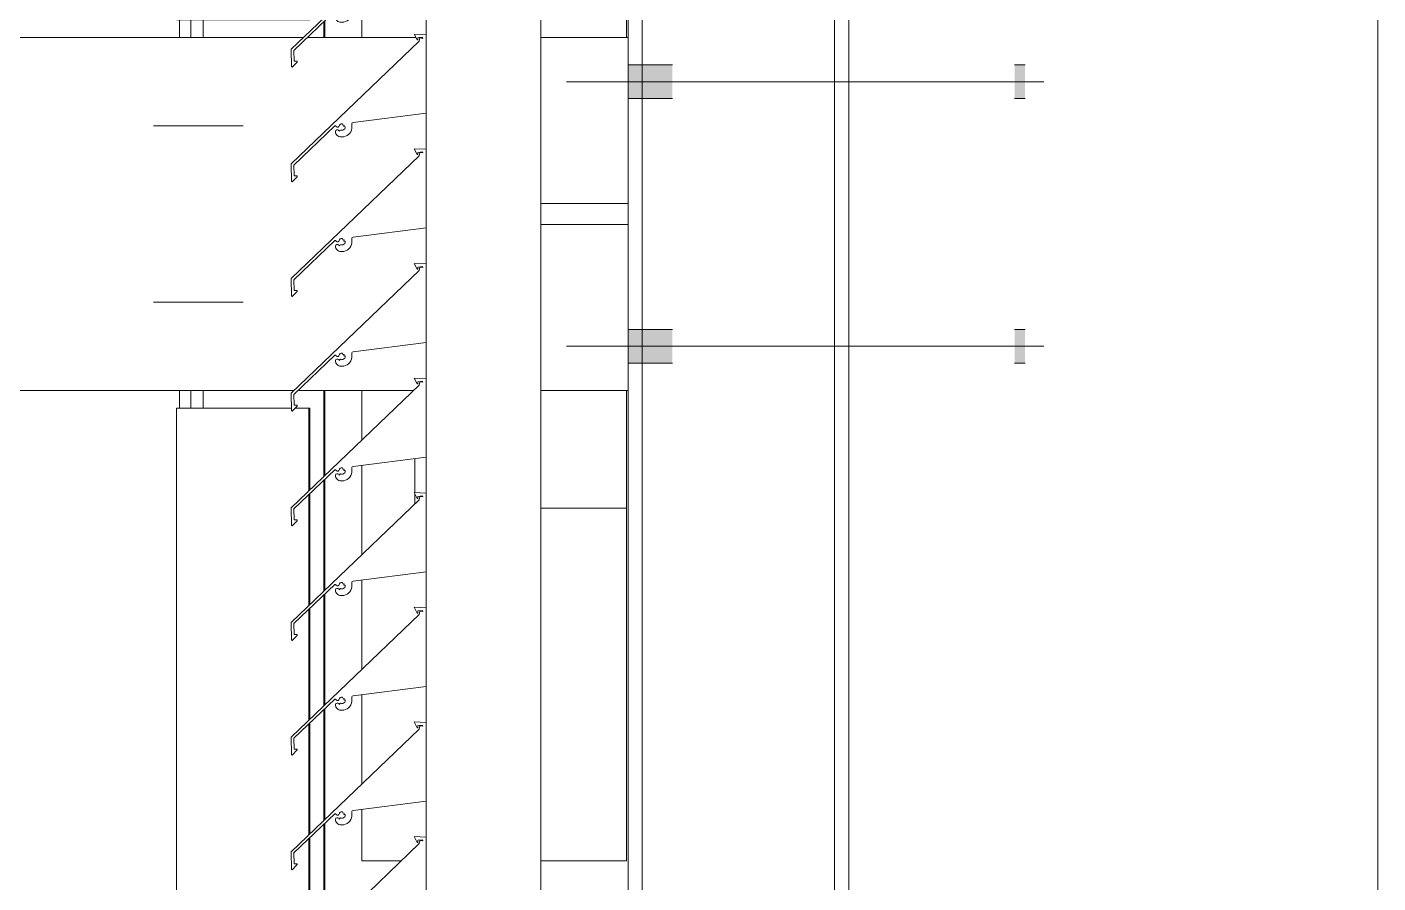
# Model space of a CAD drawing. Header units: millimetres. Extents: x -220592 to 404889, y -217665 to 38245.
# Drawn here: x 7563.08 to 7570.74, y -48097.82 to -48092.97 of the extents above; entities that cross this region are included whole.
import ezdxf

# ---------------------------------------------------------------- set-up
doc = ezdxf.new("R2010")
doc.units = ezdxf.units.MM
doc.linetypes.add('XKITLINE00', pattern=[0])
doc.linetypes.add('XKITLINE02', pattern=[4, 2, -2])
doc.layers.add('000 - 0_HIDE_OBJ_FRAMING_DEF_SUB_1', color=7, linetype='Continuous')
doc.layers.add('Part', color=7, linetype='Continuous', lineweight=0)

# ---------------------------------------------------------------- blocks, each defined once
blk = doc.blocks.new('*A13471')
at = {"layer": '000 - 0_HIDE_OBJ_FRAMING_DEF_SUB_1', "color": 7, "linetype": 'XKITLINE00', "lineweight": 0}
blk.add_line((-166.903352, 103.570892), (-166.903352, 122.690788), dxfattribs=at)
blk = doc.blocks.new('*A13473')
at = {"layer": '000 - 0_HIDE_OBJ_FRAMING_DEF_SUB_1', "color": 7, "linetype": 'XKITLINE00', "lineweight": 0}
blk.add_line((-166.903362, 103.570891), (-166.90336, 122.690788), dxfattribs=at)
blk = doc.blocks.new('*A14056')
at = {"layer": 'Part', "color": 7, "linetype": 'XKITLINE00', "lineweight": 0}
for p, q in [((-171.163349, 124.670788), (-171.648652, 124.670788)), ((-171.163349, 121.920764), (-171.163349, 124.670788)), ((-172.663349, 124.156207), (-172.663349, 124.563714)), ((-172.663349, 123.176207), (-172.663349, 124.135881)), ((-172.663349, 122.706641), (-172.663349, 123.156207)), ((-172.663349, 122.056641), (-172.663349, 122.563714)), ((-172.663349, 121.406641), (-172.663349, 121.913714)), ((-171.163349, 117.188511), (-171.163349, 121.420764)), ((-172.663349, 120.756641), (-172.663349, 121.263714)), ((-172.663349, 120.106641), (-172.663349, 120.613714)), ((-172.663349, 119.456641), (-172.663349, 119.963714)), ((-172.663349, 118.806641), (-172.663349, 119.313714)), ((-172.663349, 118.156641), (-172.663349, 118.663714)), ((-172.663349, 117.506641), (-172.663349, 118.013714)), ((-172.663349, 117.188511), (-172.663349, 117.363714)), ((-172.663349, 114.906641), (-172.663349, 115.188511)), ((-171.163349, 112.520764), (-171.163349, 115.188511)), ((-172.663349, 114.256641), (-172.663349, 114.763714)), ((-172.663349, 113.606641), (-172.663349, 114.113714)), ((-172.663349, 112.956641), (-172.663349, 113.463714)), ((-172.663349, 112.520764), (-172.663349, 112.813714)), ((-172.663349, 112.520764), (-172.440345, 112.520764)), ((-171.648652, 112.520764), (-171.163349, 112.520764))]:
    blk.add_line(p, q, dxfattribs=at)
blk = doc.blocks.new('*A14080')
at = {"layer": '000 - 0_HIDE_OBJ_FRAMING_DEF_SUB_1', "color": 7, "linetype": 'XKITLINE00', "lineweight": 0}
for p, q in [((-173.697937, 130.088511), (-173.697937, 130.188511)), ((-173.633058, 130.088511), (-173.633058, 130.188511)), ((-173.562852, 130.088511), (-173.562852, 130.188511)), ((-172.87913, 129.699453), (-172.87913, 130.188511)), ((-172.873025, 129.705315), (-172.873025, 130.188511)), ((-173.713199, 117.288511), (-173.713199, 130.088511)), ((-173.713199, 130.088511), (-173.062908, 130.088511)), ((-172.958493, 130.088511), (-173.040701, 130.088511)), ((-172.964598, 129.617389), (-172.964598, 130.088511)), ((-172.958493, 129.62325), (-172.958493, 130.088511)), ((-172.87913, 129.049453), (-172.87913, 129.678347)), ((-172.873025, 129.055315), (-172.873025, 129.684198)), ((-172.964598, 128.967389), (-172.964598, 129.596435)), ((-172.958493, 128.97325), (-172.958493, 129.602286)), ((-172.87913, 128.399453), (-172.87913, 129.028347)), ((-172.873025, 128.405315), (-172.873025, 129.034198)), ((-172.964598, 128.317389), (-172.964598, 128.946435)), ((-172.958493, 128.32325), (-172.958493, 128.952286)), ((-172.87913, 127.749453), (-172.87913, 128.378347)), ((-172.873025, 127.755315), (-172.873025, 128.384198)), ((-172.964598, 127.667389), (-172.964598, 128.296435)), ((-172.958493, 127.67325), (-172.958493, 128.302286)), ((-172.87913, 127.099453), (-172.87913, 127.728347)), ((-172.873025, 127.105315), (-172.873025, 127.734198)), ((-172.964598, 127.017389), (-172.964598, 127.646435)), ((-172.958493, 127.02325), (-172.958493, 127.652286)), ((-172.87913, 126.449453), (-172.87913, 127.078347)), ((-172.873025, 126.455315), (-172.873025, 127.084198)), ((-172.964598, 126.367389), (-172.964598, 126.996435)), ((-172.958493, 126.37325), (-172.958493, 127.002286)), ((-172.87913, 125.799453), (-172.87913, 126.428347)), ((-172.873025, 125.805315), (-172.873025, 126.434198)), ((-172.964598, 125.717389), (-172.964598, 126.346435)), ((-172.958493, 125.72325), (-172.958493, 126.352286)), ((-172.87913, 125.149453), (-172.87913, 125.778347)), ((-172.873025, 125.155315), (-172.873025, 125.784198)), ((-172.964598, 125.067389), (-172.964598, 125.696435)), ((-172.958493, 125.07325), (-172.958493, 125.702286)), ((-172.873025, 124.505315), (-172.873025, 125.134198)), ((-172.87913, 124.499453), (-172.87913, 125.128347)), ((-172.964598, 124.417389), (-172.964598, 125.046435)), ((-172.958493, 124.42325), (-172.958493, 125.052286)), ((-172.87913, 124.156245), (-172.87913, 124.478347)), ((-172.873025, 124.156244), (-172.873025, 124.484198)), ((-172.964598, 124.15626), (-172.964598, 124.396435)), ((-172.958493, 124.156259), (-172.958493, 124.402286)), ((-172.87913, 123.176245), (-172.87913, 124.136174)), ((-172.873025, 123.176244), (-172.873025, 124.136166)), ((-172.964598, 123.256119), (-172.964598, 124.056845)), ((-172.958493, 123.256174), (-172.958493, 124.056899)), ((-172.964598, 122.417389), (-172.964598, 123.15626)), ((-172.958493, 122.42325), (-172.958493, 123.156259)), ((-172.87913, 122.499453), (-172.87913, 123.156245)), ((-172.873025, 122.505315), (-172.873025, 123.156244)), ((-172.87913, 121.849453), (-172.87913, 122.478347)), ((-172.873025, 121.855315), (-172.873025, 122.484198)), ((-172.964598, 121.767389), (-172.964598, 122.396435)), ((-172.958493, 121.77325), (-172.958493, 122.402286)), ((-172.87913, 121.199453), (-172.87913, 121.828347)), ((-172.873025, 121.205315), (-172.873025, 121.834198)), ((-172.964598, 121.117389), (-172.964598, 121.746435)), ((-172.958493, 121.12325), (-172.958493, 121.752286)), ((-172.87913, 120.549453), (-172.87913, 121.178347)), ((-172.873025, 120.555315), (-172.873025, 121.184198)), ((-172.964598, 120.467389), (-172.964598, 121.096435)), ((-172.958493, 120.47325), (-172.958493, 121.102286)), ((-172.87913, 119.899453), (-172.87913, 120.528347)), ((-172.873025, 119.905315), (-172.873025, 120.534198)), ((-172.964598, 119.817389), (-172.964598, 120.446435)), ((-172.958493, 119.82325), (-172.958493, 120.452286)), ((-172.87913, 119.249453), (-172.87913, 119.878347)), ((-172.873025, 119.255315), (-172.873025, 119.884198)), ((-172.964598, 119.167389), (-172.964598, 119.796435)), ((-172.958493, 119.17325), (-172.958493, 119.802286)), ((-172.87913, 118.599453), (-172.87913, 119.228347)), ((-172.873025, 118.605315), (-172.873025, 119.234198)), ((-172.964598, 118.517389), (-172.964598, 119.146435)), ((-172.958493, 118.52325), (-172.958493, 119.152286)), ((-172.87913, 117.949453), (-172.87913, 118.578347)), ((-172.873025, 117.955315), (-172.873025, 118.584198)), ((-172.964598, 117.867389), (-172.964598, 118.496435)), ((-172.958493, 117.87325), (-172.958493, 118.502286)), ((-172.87913, 117.299453), (-172.87913, 117.928347)), ((-172.873025, 117.305315), (-172.873025, 117.934198)), ((-172.964598, 117.288511), (-172.964598, 117.846435)), ((-172.958493, 117.288511), (-172.958493, 117.852286)), ((-172.958493, 117.288511), (-173.713199, 117.288511)), ((-173.697937, 117.188511), (-173.697937, 117.288511)), ((-173.633058, 117.188511), (-173.633058, 117.288511)), ((-173.562852, 117.188511), (-173.562852, 117.288511)), ((-172.87913, 117.188511), (-172.87913, 117.278347)), ((-172.873025, 117.188511), (-172.873025, 117.284198))]:
    blk.add_line(p, q, dxfattribs=at)
blk = doc.blocks.new('*A14108')
at = {"layer": '000 - 0_HIDE_OBJ_FRAMING_DEF_SUB_1', "color": 7, "linetype": 'XKITLINE00', "lineweight": 0}
for p, q in [((-184.211249, 117.188511), (-172.994673, 117.188511)), ((-172.972866, 117.188511), (-172.356761, 117.188511)), ((-172.340186, 117.188511), (-172.319607, 117.188511)), ((-171.648652, 117.188511), (-171.153485, 117.188511)), ((-184.211249, 115.188511), (-173.046746, 115.188511)), ((-173.025037, 115.188511), (-172.369788, 115.188511)), ((-171.648652, 115.188511), (-171.153485, 115.188511))]:
    blk.add_line(p, q, dxfattribs=at)
blk = doc.blocks.new('*A14112')
at = {"layer": 'Part', "color": 7, "linetype": 'XKITLINE00', "lineweight": 0}
for p, q in [((-172.298462, 112.656123), (-172.366148, 112.658745)), ((-172.366148, 112.658745), (-172.350613, 112.625258)), ((-172.298455, 112.210453), (-172.298462, 112.656123)), ((-172.338255, 112.618789), (-173.063377, 111.922543)), ((-172.350613, 112.625258), (-172.34549, 112.62567)), ((-172.34549, 112.62567), (-172.345361, 112.637861)), ((-172.345361, 112.637861), (-172.320378, 112.641001)), ((-172.335358, 112.637332), (-172.338255, 112.618789)), ((-172.335358, 112.637332), (-172.318342, 112.634428)), ((-172.320378, 112.641001), (-172.318342, 112.634428)), ((-172.712461, 112.157423), (-172.298455, 112.210453)), ((-173.048341, 111.916176), (-172.817326, 112.137579)), ((-172.817326, 112.137579), (-172.812166, 112.138671)), ((-172.812166, 112.138671), (-172.808512, 112.134044)), ((-172.804875, 112.115998), (-172.810019, 112.112761)), ((-172.808512, 112.134044), (-172.804048, 112.13019)), ((-172.798797, 112.11601), (-172.804875, 112.115998)), ((-172.804048, 112.13019), (-172.798154, 112.130396)), ((-172.793641, 112.112792), (-172.798797, 112.11601)), ((-172.798154, 112.130396), (-172.793971, 112.134553)), ((-172.793971, 112.134553), (-172.790857, 112.142126)), ((-172.790857, 112.142126), (-172.78619, 112.146913)), ((-172.78619, 112.146913), (-172.780114, 112.149703)), ((-172.780114, 112.149703), (-172.773442, 112.150125)), ((-172.773442, 112.150125), (-172.77112, 112.142735)), ((-172.765472, 112.116745), (-172.77144, 112.114147)), ((-172.77112, 112.142735), (-172.763955, 112.141791)), ((-172.76079, 112.121267), (-172.765472, 112.116745)), ((-172.763955, 112.141791), (-172.765124, 112.134731)), ((-172.765124, 112.134731), (-172.757418, 112.133625)), ((-172.757988, 112.127141), (-172.76079, 112.121267)), ((-172.757418, 112.133625), (-172.757988, 112.127141)), ((-172.722024, 112.11479), (-172.719801, 112.124789)), ((-172.720912, 112.145159), (-172.720672, 112.150681)), ((-172.719426, 112.135025), (-172.720912, 112.145159)), ((-172.720672, 112.150681), (-172.717536, 112.155233)), ((-172.719801, 112.124789), (-172.719426, 112.135025)), ((-172.717536, 112.155233), (-172.712461, 112.157423)), ((-172.810019, 112.112761), (-172.812659, 112.107287)), ((-172.812659, 112.107287), (-172.812163, 112.099517)), ((-172.812163, 112.099517), (-172.810428, 112.094021)), ((-172.810428, 112.094021), (-172.807674, 112.088958)), ((-172.807674, 112.088958), (-172.804002, 112.084515)), ((-172.804002, 112.084515), (-172.799549, 112.080857)), ((-172.799549, 112.080857), (-172.794479, 112.078117)), ((-172.794479, 112.078117), (-172.788978, 112.076398)), ((-172.790699, 112.10732), (-172.793641, 112.112792)), ((-172.788669, 112.112301), (-172.790699, 112.10732)), ((-172.788978, 112.076398), (-172.78325, 112.075762)), ((-172.783858, 112.114708), (-172.788669, 112.112301)), ((-172.77794, 112.113803), (-172.783858, 112.114708)), ((-172.78325, 112.075762), (-172.776451, 112.075664)), ((-172.77144, 112.114147), (-172.77794, 112.113803)), ((-172.776451, 112.075664), (-172.766238, 112.076449)), ((-172.766238, 112.076449), (-172.756337, 112.079072)), ((-172.756337, 112.079072), (-172.747074, 112.083445)), ((-172.747074, 112.083445), (-172.738758, 112.089423)), ((-172.738758, 112.089423), (-172.731662, 112.09681)), ((-172.731662, 112.09681), (-172.726022, 112.10536)), ((-172.726022, 112.10536), (-172.722024, 112.11479)), ((-173.063377, 111.922543), (-173.062824, 111.823392)), ((-173.047999, 111.85483), (-173.048341, 111.916176)), ((-173.062824, 111.823392), (-173.058143, 111.820923)), ((-173.058143, 111.820923), (-173.029494, 111.849812)), ((-173.030579, 111.854733), (-173.047999, 111.85483)), ((-173.029494, 111.849812), (-173.030579, 111.854733))]:
    blk.add_line(p, q, dxfattribs=at)
blk = doc.blocks.new('*A14113')
at = {"layer": 'Part', "color": 7, "linetype": 'XKITLINE00', "lineweight": 0}
for p, q in [((-172.338255, 113.268789), (-173.063377, 112.572543)), ((-172.298462, 113.306123), (-172.366148, 113.308745)), ((-172.366148, 113.308745), (-172.350613, 113.275258)), ((-172.350613, 113.275258), (-172.34549, 113.27567)), ((-172.34549, 113.27567), (-172.345361, 113.287861)), ((-172.345361, 113.287861), (-172.320378, 113.291001)), ((-172.335358, 113.287332), (-172.338255, 113.268789)), ((-172.335358, 113.287332), (-172.318342, 113.284428)), ((-172.320378, 113.291001), (-172.318342, 113.284428)), ((-172.298455, 112.860453), (-172.298462, 113.306123)), ((-172.720672, 112.800681), (-172.717536, 112.805233)), ((-172.717536, 112.805233), (-172.712461, 112.807423)), ((-172.712461, 112.807423), (-172.298455, 112.860453)), ((-173.048341, 112.566176), (-172.817326, 112.787579)), ((-172.817326, 112.787579), (-172.812166, 112.788671)), ((-172.810019, 112.762761), (-172.812659, 112.757287)), ((-172.812659, 112.757287), (-172.812163, 112.749517)), ((-172.812166, 112.788671), (-172.808512, 112.784044)), ((-172.812163, 112.749517), (-172.810428, 112.744021)), ((-172.810428, 112.744021), (-172.807674, 112.738958)), ((-172.804875, 112.765998), (-172.810019, 112.762761)), ((-172.808512, 112.784044), (-172.804048, 112.78019)), ((-172.807674, 112.738958), (-172.804002, 112.734515)), ((-172.798797, 112.76601), (-172.804875, 112.765998)), ((-172.804048, 112.78019), (-172.798154, 112.780396)), ((-172.804002, 112.734515), (-172.799549, 112.730857)), ((-172.799549, 112.730857), (-172.794479, 112.728117)), ((-172.793641, 112.762792), (-172.798797, 112.76601)), ((-172.798154, 112.780396), (-172.793971, 112.784553)), ((-172.794479, 112.728117), (-172.788978, 112.726398)), ((-172.793971, 112.784553), (-172.790857, 112.792126)), ((-172.790699, 112.75732), (-172.793641, 112.762792)), ((-172.790857, 112.792126), (-172.78619, 112.796913)), ((-172.788669, 112.762301), (-172.790699, 112.75732)), ((-172.783858, 112.764708), (-172.788669, 112.762301)), ((-172.78619, 112.796913), (-172.780114, 112.799703)), ((-172.77794, 112.763803), (-172.783858, 112.764708)), ((-172.780114, 112.799703), (-172.773442, 112.800125)), ((-172.77144, 112.764147), (-172.77794, 112.763803)), ((-172.773442, 112.800125), (-172.77112, 112.792735)), ((-172.765472, 112.766745), (-172.77144, 112.764147)), ((-172.77112, 112.792735), (-172.763955, 112.791791)), ((-172.766238, 112.726449), (-172.756337, 112.729072)), ((-172.76079, 112.771267), (-172.765472, 112.766745)), ((-172.763955, 112.791791), (-172.765124, 112.784731)), ((-172.765124, 112.784731), (-172.757418, 112.783625)), ((-172.757988, 112.777141), (-172.76079, 112.771267)), ((-172.757418, 112.783625), (-172.757988, 112.777141)), ((-172.756337, 112.729072), (-172.747074, 112.733445)), ((-172.747074, 112.733445), (-172.738758, 112.739423)), ((-172.738758, 112.739423), (-172.731662, 112.74681)), ((-172.731662, 112.74681), (-172.726022, 112.75536)), ((-172.726022, 112.75536), (-172.722024, 112.76479)), ((-172.722024, 112.76479), (-172.719801, 112.774789)), ((-172.720912, 112.795159), (-172.720672, 112.800681)), ((-172.719426, 112.785025), (-172.720912, 112.795159)), ((-172.719801, 112.774789), (-172.719426, 112.785025)), ((-172.788978, 112.726398), (-172.78325, 112.725762)), ((-172.78325, 112.725762), (-172.776451, 112.725664)), ((-172.776451, 112.725664), (-172.766238, 112.726449)), ((-173.063377, 112.572543), (-173.062824, 112.473392)), ((-173.058143, 112.470923), (-173.029494, 112.499812)), ((-173.047999, 112.50483), (-173.048341, 112.566176)), ((-173.030579, 112.504733), (-173.047999, 112.50483)), ((-173.029494, 112.499812), (-173.030579, 112.504733)), ((-173.062824, 112.473392), (-173.058143, 112.470923))]:
    blk.add_line(p, q, dxfattribs=at)
blk = doc.blocks.new('*A14114')
at = {"layer": 'Part', "color": 7, "linetype": 'XKITLINE00', "lineweight": 0}
for p, q in [((-172.298462, 113.956123), (-172.366148, 113.958745)), ((-172.366148, 113.958745), (-172.350613, 113.925258)), ((-172.298455, 113.510453), (-172.298462, 113.956123)), ((-172.338255, 113.918789), (-173.063377, 113.222543)), ((-172.350613, 113.925258), (-172.34549, 113.92567)), ((-172.34549, 113.92567), (-172.345361, 113.937861)), ((-172.345361, 113.937861), (-172.320378, 113.941001)), ((-172.335358, 113.937332), (-172.338255, 113.918789)), ((-172.335358, 113.937332), (-172.318342, 113.934428)), ((-172.320378, 113.941001), (-172.318342, 113.934428)), ((-172.712461, 113.457423), (-172.298455, 113.510453)), ((-173.048341, 113.216176), (-172.817326, 113.437579)), ((-172.817326, 113.437579), (-172.812166, 113.438671)), ((-172.812166, 113.438671), (-172.808512, 113.434044)), ((-172.808512, 113.434044), (-172.804048, 113.43019)), ((-172.804048, 113.43019), (-172.798154, 113.430396)), ((-172.798154, 113.430396), (-172.793971, 113.434553)), ((-172.793971, 113.434553), (-172.790857, 113.442126)), ((-172.790857, 113.442126), (-172.78619, 113.446913)), ((-172.78619, 113.446913), (-172.780114, 113.449703)), ((-172.780114, 113.449703), (-172.773442, 113.450125)), ((-172.773442, 113.450125), (-172.77112, 113.442735)), ((-172.77112, 113.442735), (-172.763955, 113.441791)), ((-172.76079, 113.421267), (-172.765472, 113.416745)), ((-172.763955, 113.441791), (-172.765124, 113.434731)), ((-172.765124, 113.434731), (-172.757418, 113.433625)), ((-172.757988, 113.427141), (-172.76079, 113.421267)), ((-172.757418, 113.433625), (-172.757988, 113.427141)), ((-172.722024, 113.41479), (-172.719801, 113.424789)), ((-172.720912, 113.445159), (-172.720672, 113.450681)), ((-172.719426, 113.435025), (-172.720912, 113.445159)), ((-172.720672, 113.450681), (-172.717536, 113.455233)), ((-172.719801, 113.424789), (-172.719426, 113.435025)), ((-172.717536, 113.455233), (-172.712461, 113.457423)), ((-172.810019, 113.412761), (-172.812659, 113.407287)), ((-172.812659, 113.407287), (-172.812163, 113.399517)), ((-172.812163, 113.399517), (-172.810428, 113.394021)), ((-172.810428, 113.394021), (-172.807674, 113.388958)), ((-172.804875, 113.415998), (-172.810019, 113.412761)), ((-172.807674, 113.388958), (-172.804002, 113.384515)), ((-172.798797, 113.41601), (-172.804875, 113.415998)), ((-172.804002, 113.384515), (-172.799549, 113.380857)), ((-172.799549, 113.380857), (-172.794479, 113.378117)), ((-172.793641, 113.412792), (-172.798797, 113.41601)), ((-172.794479, 113.378117), (-172.788978, 113.376398)), ((-172.790699, 113.40732), (-172.793641, 113.412792)), ((-172.788669, 113.412301), (-172.790699, 113.40732)), ((-172.788978, 113.376398), (-172.78325, 113.375762)), ((-172.783858, 113.414708), (-172.788669, 113.412301)), ((-172.77794, 113.413803), (-172.783858, 113.414708)), ((-172.78325, 113.375762), (-172.776451, 113.375664)), ((-172.77144, 113.414147), (-172.77794, 113.413803)), ((-172.776451, 113.375664), (-172.766238, 113.376449)), ((-172.765472, 113.416745), (-172.77144, 113.414147)), ((-172.766238, 113.376449), (-172.756337, 113.379072)), ((-172.756337, 113.379072), (-172.747074, 113.383445)), ((-172.747074, 113.383445), (-172.738758, 113.389423)), ((-172.738758, 113.389423), (-172.731662, 113.39681)), ((-172.731662, 113.39681), (-172.726022, 113.40536)), ((-172.726022, 113.40536), (-172.722024, 113.41479)), ((-173.063377, 113.222543), (-173.062824, 113.123392)), ((-173.047999, 113.15483), (-173.048341, 113.216176)), ((-173.062824, 113.123392), (-173.058143, 113.120923)), ((-173.058143, 113.120923), (-173.029494, 113.149812)), ((-173.030579, 113.154733), (-173.047999, 113.15483)), ((-173.029494, 113.149812), (-173.030579, 113.154733))]:
    blk.add_line(p, q, dxfattribs=at)
blk = doc.blocks.new('*A14115')
at = {"layer": 'Part', "color": 7, "linetype": 'XKITLINE00', "lineweight": 0}
for p, q in [((-172.338255, 114.568789), (-173.063377, 113.872543)), ((-172.298462, 114.606123), (-172.366148, 114.608745)), ((-172.366148, 114.608745), (-172.350613, 114.575258)), ((-172.350613, 114.575258), (-172.34549, 114.57567)), ((-172.34549, 114.57567), (-172.345361, 114.587861)), ((-172.345361, 114.587861), (-172.320378, 114.591001)), ((-172.335358, 114.587332), (-172.338255, 114.568789)), ((-172.335358, 114.587332), (-172.318342, 114.584428)), ((-172.320378, 114.591001), (-172.318342, 114.584428)), ((-172.298455, 114.160453), (-172.298462, 114.606123)), ((-172.717536, 114.105233), (-172.712461, 114.107423)), ((-172.712461, 114.107423), (-172.298455, 114.160453)), ((-173.048341, 113.866176), (-172.817326, 114.087579)), ((-172.817326, 114.087579), (-172.812166, 114.088671)), ((-172.810019, 114.062761), (-172.812659, 114.057287)), ((-172.812659, 114.057287), (-172.812163, 114.049517)), ((-172.812166, 114.088671), (-172.808512, 114.084044)), ((-172.812163, 114.049517), (-172.810428, 114.044021)), ((-172.810428, 114.044021), (-172.807674, 114.038958)), ((-172.804875, 114.065998), (-172.810019, 114.062761)), ((-172.808512, 114.084044), (-172.804048, 114.08019)), ((-172.807674, 114.038958), (-172.804002, 114.034515)), ((-172.798797, 114.06601), (-172.804875, 114.065998)), ((-172.804048, 114.08019), (-172.798154, 114.080396)), ((-172.804002, 114.034515), (-172.799549, 114.030857)), ((-172.799549, 114.030857), (-172.794479, 114.028117)), ((-172.793641, 114.062792), (-172.798797, 114.06601)), ((-172.798154, 114.080396), (-172.793971, 114.084553)), ((-172.793971, 114.084553), (-172.790857, 114.092126)), ((-172.790699, 114.05732), (-172.793641, 114.062792)), ((-172.790857, 114.092126), (-172.78619, 114.096913)), ((-172.788669, 114.062301), (-172.790699, 114.05732)), ((-172.783858, 114.064708), (-172.788669, 114.062301)), ((-172.78619, 114.096913), (-172.780114, 114.099703)), ((-172.77794, 114.063803), (-172.783858, 114.064708)), ((-172.780114, 114.099703), (-172.773442, 114.100125)), ((-172.77144, 114.064147), (-172.77794, 114.063803)), ((-172.773442, 114.100125), (-172.77112, 114.092735)), ((-172.765472, 114.066745), (-172.77144, 114.064147)), ((-172.77112, 114.092735), (-172.763955, 114.091791)), ((-172.76079, 114.071267), (-172.765472, 114.066745)), ((-172.763955, 114.091791), (-172.765124, 114.084731)), ((-172.765124, 114.084731), (-172.757418, 114.083625)), ((-172.757988, 114.077141), (-172.76079, 114.071267)), ((-172.757418, 114.083625), (-172.757988, 114.077141)), ((-172.756337, 114.029072), (-172.747074, 114.033445)), ((-172.747074, 114.033445), (-172.738758, 114.039423)), ((-172.738758, 114.039423), (-172.731662, 114.04681)), ((-172.731662, 114.04681), (-172.726022, 114.05536)), ((-172.726022, 114.05536), (-172.722024, 114.06479)), ((-172.722024, 114.06479), (-172.719801, 114.074789)), ((-172.720912, 114.095159), (-172.720672, 114.100681)), ((-172.719426, 114.085025), (-172.720912, 114.095159)), ((-172.720672, 114.100681), (-172.717536, 114.105233)), ((-172.719801, 114.074789), (-172.719426, 114.085025)), ((-172.794479, 114.028117), (-172.788978, 114.026398)), ((-172.788978, 114.026398), (-172.78325, 114.025762)), ((-172.78325, 114.025762), (-172.776451, 114.025664)), ((-172.776451, 114.025664), (-172.766238, 114.026449)), ((-172.766238, 114.026449), (-172.756337, 114.029072)), ((-173.063377, 113.872543), (-173.062824, 113.773392)), ((-173.047999, 113.80483), (-173.048341, 113.866176)), ((-173.030579, 113.804733), (-173.047999, 113.80483)), ((-173.029494, 113.799812), (-173.030579, 113.804733)), ((-173.062824, 113.773392), (-173.058143, 113.770923)), ((-173.058143, 113.770923), (-173.029494, 113.799812))]:
    blk.add_line(p, q, dxfattribs=at)
blk = doc.blocks.new('*A14116')
at = {"layer": 'Part', "color": 7, "linetype": 'XKITLINE00', "lineweight": 0}
for p, q in [((-172.298462, 115.256123), (-172.366148, 115.258745)), ((-172.366148, 115.258745), (-172.350613, 115.225258)), ((-172.298455, 114.810453), (-172.298462, 115.256123)), ((-172.338255, 115.218789), (-173.063377, 114.522543)), ((-172.350613, 115.225258), (-172.34549, 115.22567)), ((-172.34549, 115.22567), (-172.345361, 115.237861)), ((-172.345361, 115.237861), (-172.320378, 115.241001)), ((-172.335358, 115.237332), (-172.338255, 115.218789)), ((-172.335358, 115.237332), (-172.318342, 115.234428)), ((-172.320378, 115.241001), (-172.318342, 115.234428)), ((-172.712461, 114.757423), (-172.298455, 114.810453)), ((-173.048341, 114.516176), (-172.817326, 114.737579)), ((-172.817326, 114.737579), (-172.812166, 114.738671)), ((-172.812166, 114.738671), (-172.808512, 114.734044)), ((-172.808512, 114.734044), (-172.804048, 114.73019)), ((-172.804048, 114.73019), (-172.798154, 114.730396)), ((-172.798154, 114.730396), (-172.793971, 114.734553)), ((-172.793971, 114.734553), (-172.790857, 114.742126)), ((-172.790857, 114.742126), (-172.78619, 114.746913)), ((-172.78619, 114.746913), (-172.780114, 114.749703)), ((-172.780114, 114.749703), (-172.773442, 114.750125)), ((-172.773442, 114.750125), (-172.77112, 114.742735)), ((-172.77112, 114.742735), (-172.763955, 114.741791)), ((-172.76079, 114.721267), (-172.765472, 114.716745)), ((-172.763955, 114.741791), (-172.765124, 114.734731)), ((-172.765124, 114.734731), (-172.757418, 114.733625)), ((-172.757988, 114.727141), (-172.76079, 114.721267)), ((-172.757418, 114.733625), (-172.757988, 114.727141)), ((-172.722024, 114.71479), (-172.719801, 114.724789)), ((-172.720912, 114.745159), (-172.720672, 114.750681)), ((-172.719426, 114.735025), (-172.720912, 114.745159)), ((-172.720672, 114.750681), (-172.717536, 114.755233)), ((-172.719801, 114.724789), (-172.719426, 114.735025)), ((-172.717536, 114.755233), (-172.712461, 114.757423)), ((-172.810019, 114.712761), (-172.812659, 114.707287)), ((-172.812659, 114.707287), (-172.812163, 114.699517)), ((-172.812163, 114.699517), (-172.810428, 114.694021)), ((-172.810428, 114.694021), (-172.807674, 114.688958)), ((-172.804875, 114.715998), (-172.810019, 114.712761)), ((-172.807674, 114.688958), (-172.804002, 114.684515)), ((-172.798797, 114.71601), (-172.804875, 114.715998)), ((-172.804002, 114.684515), (-172.799549, 114.680857)), ((-172.799549, 114.680857), (-172.794479, 114.678117)), ((-172.793641, 114.712792), (-172.798797, 114.71601)), ((-172.794479, 114.678117), (-172.788978, 114.676398)), ((-172.790699, 114.70732), (-172.793641, 114.712792)), ((-172.788669, 114.712301), (-172.790699, 114.70732)), ((-172.788978, 114.676398), (-172.78325, 114.675762)), ((-172.783858, 114.714708), (-172.788669, 114.712301)), ((-172.77794, 114.713803), (-172.783858, 114.714708)), ((-172.78325, 114.675762), (-172.776451, 114.675664)), ((-172.77144, 114.714147), (-172.77794, 114.713803)), ((-172.776451, 114.675664), (-172.766238, 114.676449)), ((-172.765472, 114.716745), (-172.77144, 114.714147)), ((-172.766238, 114.676449), (-172.756337, 114.679072)), ((-172.756337, 114.679072), (-172.747074, 114.683445)), ((-172.747074, 114.683445), (-172.738758, 114.689423)), ((-172.738758, 114.689423), (-172.731662, 114.69681)), ((-172.731662, 114.69681), (-172.726022, 114.70536)), ((-172.726022, 114.70536), (-172.722024, 114.71479)), ((-173.063377, 114.522543), (-173.062824, 114.423392)), ((-173.047999, 114.45483), (-173.048341, 114.516176)), ((-173.062824, 114.423392), (-173.058143, 114.420923)), ((-173.058143, 114.420923), (-173.029494, 114.449812)), ((-173.030579, 114.454733), (-173.047999, 114.45483)), ((-173.029494, 114.449812), (-173.030579, 114.454733))]:
    blk.add_line(p, q, dxfattribs=at)
blk = doc.blocks.new('*A14117')
at = {"layer": 'Part', "color": 7, "linetype": 'XKITLINE00', "lineweight": 0}
for p, q in [((-172.338255, 115.868789), (-173.063377, 115.172543)), ((-172.298462, 115.906123), (-172.366148, 115.908745)), ((-172.366148, 115.908745), (-172.350613, 115.875258)), ((-172.350613, 115.875258), (-172.34549, 115.87567)), ((-172.34549, 115.87567), (-172.345361, 115.887861)), ((-172.345361, 115.887861), (-172.320378, 115.891001)), ((-172.335358, 115.887332), (-172.338255, 115.868789)), ((-172.335358, 115.887332), (-172.318342, 115.884428)), ((-172.320378, 115.891001), (-172.318342, 115.884428)), ((-172.298455, 115.460453), (-172.298462, 115.906123)), ((-172.712461, 115.407423), (-172.298455, 115.460453)), ((-173.048341, 115.166176), (-172.817326, 115.387579)), ((-172.817326, 115.387579), (-172.812166, 115.388671)), ((-172.810019, 115.362761), (-172.812659, 115.357287)), ((-172.812659, 115.357287), (-172.812163, 115.349517)), ((-172.812166, 115.388671), (-172.808512, 115.384044)), ((-172.812163, 115.349517), (-172.810428, 115.344021)), ((-172.810428, 115.344021), (-172.807674, 115.338958)), ((-172.804875, 115.365998), (-172.810019, 115.362761)), ((-172.808512, 115.384044), (-172.804048, 115.38019)), ((-172.807674, 115.338958), (-172.804002, 115.334515)), ((-172.798797, 115.36601), (-172.804875, 115.365998)), ((-172.804048, 115.38019), (-172.798154, 115.380396)), ((-172.804002, 115.334515), (-172.799549, 115.330857)), ((-172.793641, 115.362792), (-172.798797, 115.36601)), ((-172.798154, 115.380396), (-172.793971, 115.384553)), ((-172.793971, 115.384553), (-172.790857, 115.392126)), ((-172.790699, 115.35732), (-172.793641, 115.362792)), ((-172.790857, 115.392126), (-172.78619, 115.396913)), ((-172.788669, 115.362301), (-172.790699, 115.35732)), ((-172.783858, 115.364708), (-172.788669, 115.362301)), ((-172.78619, 115.396913), (-172.780114, 115.399703)), ((-172.77794, 115.363803), (-172.783858, 115.364708)), ((-172.780114, 115.399703), (-172.773442, 115.400125)), ((-172.77144, 115.364147), (-172.77794, 115.363803)), ((-172.773442, 115.400125), (-172.77112, 115.392735)), ((-172.765472, 115.366745), (-172.77144, 115.364147)), ((-172.77112, 115.392735), (-172.763955, 115.391791)), ((-172.76079, 115.371267), (-172.765472, 115.366745)), ((-172.763955, 115.391791), (-172.765124, 115.384731)), ((-172.765124, 115.384731), (-172.757418, 115.383625)), ((-172.757988, 115.377141), (-172.76079, 115.371267)), ((-172.757418, 115.383625), (-172.757988, 115.377141)), ((-172.756337, 115.329072), (-172.747074, 115.333445)), ((-172.747074, 115.333445), (-172.738758, 115.339423)), ((-172.738758, 115.339423), (-172.731662, 115.34681)), ((-172.731662, 115.34681), (-172.726022, 115.35536)), ((-172.726022, 115.35536), (-172.722024, 115.36479)), ((-172.722024, 115.36479), (-172.719801, 115.374789)), ((-172.720912, 115.395159), (-172.720672, 115.400681)), ((-172.719426, 115.385025), (-172.720912, 115.395159)), ((-172.720672, 115.400681), (-172.717536, 115.405233)), ((-172.719801, 115.374789), (-172.719426, 115.385025)), ((-172.717536, 115.405233), (-172.712461, 115.407423)), ((-172.799549, 115.330857), (-172.794479, 115.328117)), ((-172.794479, 115.328117), (-172.788978, 115.326398)), ((-172.788978, 115.326398), (-172.78325, 115.325762)), ((-172.78325, 115.325762), (-172.776451, 115.325664)), ((-172.776451, 115.325664), (-172.766238, 115.326449)), ((-172.766238, 115.326449), (-172.756337, 115.329072)), ((-173.063377, 115.172543), (-173.062824, 115.073392)), ((-173.047999, 115.10483), (-173.048341, 115.166176)), ((-173.030579, 115.104733), (-173.047999, 115.10483)), ((-173.029494, 115.099812), (-173.030579, 115.104733)), ((-173.062824, 115.073392), (-173.058143, 115.070923)), ((-173.058143, 115.070923), (-173.029494, 115.099812))]:
    blk.add_line(p, q, dxfattribs=at)
blk = doc.blocks.new('*A14118')
at = {"layer": 'Part', "color": 7, "linetype": 'XKITLINE00', "lineweight": 0}
for p, q in [((-172.298462, 116.556123), (-172.366148, 116.558745)), ((-172.366148, 116.558745), (-172.350613, 116.525258)), ((-172.338255, 116.518789), (-173.063377, 115.822543)), ((-172.350613, 116.525258), (-172.34549, 116.52567)), ((-172.34549, 116.52567), (-172.345361, 116.537861)), ((-172.345361, 116.537861), (-172.320378, 116.541001)), ((-172.335358, 116.537332), (-172.338255, 116.518789)), ((-172.335358, 116.537332), (-172.318342, 116.534428)), ((-172.320378, 116.541001), (-172.318342, 116.534428)), ((-172.298455, 116.110453), (-172.298462, 116.556123)), ((-172.712461, 116.057423), (-172.298455, 116.110453)), ((-173.048341, 115.816176), (-172.817326, 116.037579)), ((-172.817326, 116.037579), (-172.812166, 116.038671)), ((-172.812166, 116.038671), (-172.808512, 116.034044)), ((-172.808512, 116.034044), (-172.804048, 116.03019)), ((-172.804048, 116.03019), (-172.798154, 116.030396)), ((-172.798154, 116.030396), (-172.793971, 116.034553)), ((-172.793971, 116.034553), (-172.790857, 116.042126)), ((-172.790857, 116.042126), (-172.78619, 116.046913)), ((-172.78619, 116.046913), (-172.780114, 116.049703)), ((-172.780114, 116.049703), (-172.773442, 116.050125)), ((-172.773442, 116.050125), (-172.77112, 116.042735)), ((-172.77112, 116.042735), (-172.763955, 116.041791)), ((-172.76079, 116.021267), (-172.765472, 116.016745)), ((-172.763955, 116.041791), (-172.765124, 116.034731)), ((-172.765124, 116.034731), (-172.757418, 116.033625)), ((-172.757988, 116.027141), (-172.76079, 116.021267)), ((-172.757418, 116.033625), (-172.757988, 116.027141)), ((-172.722024, 116.01479), (-172.719801, 116.024789)), ((-172.720912, 116.045159), (-172.720672, 116.050681)), ((-172.719426, 116.035025), (-172.720912, 116.045159)), ((-172.720672, 116.050681), (-172.717536, 116.055233)), ((-172.719801, 116.024789), (-172.719426, 116.035025)), ((-172.717536, 116.055233), (-172.712461, 116.057423)), ((-172.810019, 116.012761), (-172.812659, 116.007287)), ((-172.812659, 116.007287), (-172.812163, 115.999517)), ((-172.812163, 115.999517), (-172.810428, 115.994021)), ((-172.810428, 115.994021), (-172.807674, 115.988958)), ((-172.804875, 116.015998), (-172.810019, 116.012761)), ((-172.807674, 115.988958), (-172.804002, 115.984515)), ((-172.798797, 116.01601), (-172.804875, 116.015998)), ((-172.804002, 115.984515), (-172.799549, 115.980857)), ((-172.799549, 115.980857), (-172.794479, 115.978117)), ((-172.793641, 116.012792), (-172.798797, 116.01601)), ((-172.794479, 115.978117), (-172.788978, 115.976398)), ((-172.790699, 116.00732), (-172.793641, 116.012792)), ((-172.788669, 116.012301), (-172.790699, 116.00732)), ((-172.788978, 115.976398), (-172.78325, 115.975762)), ((-172.783858, 116.014708), (-172.788669, 116.012301)), ((-172.77794, 116.013803), (-172.783858, 116.014708)), ((-172.78325, 115.975762), (-172.776451, 115.975664)), ((-172.77144, 116.014147), (-172.77794, 116.013803)), ((-172.776451, 115.975664), (-172.766238, 115.976449)), ((-172.765472, 116.016745), (-172.77144, 116.014147)), ((-172.766238, 115.976449), (-172.756337, 115.979072)), ((-172.756337, 115.979072), (-172.747074, 115.983445)), ((-172.747074, 115.983445), (-172.738758, 115.989423)), ((-172.738758, 115.989423), (-172.731662, 115.99681)), ((-172.731662, 115.99681), (-172.726022, 116.00536)), ((-172.726022, 116.00536), (-172.722024, 116.01479)), ((-173.063377, 115.822543), (-173.062824, 115.723392)), ((-173.047999, 115.75483), (-173.048341, 115.816176)), ((-173.062824, 115.723392), (-173.058143, 115.720923)), ((-173.058143, 115.720923), (-173.029494, 115.749812)), ((-173.030579, 115.754733), (-173.047999, 115.75483)), ((-173.029494, 115.749812), (-173.030579, 115.754733))]:
    blk.add_line(p, q, dxfattribs=at)
blk = doc.blocks.new('*A14119')
at = {"layer": 'Part', "color": 7, "linetype": 'XKITLINE00', "lineweight": 0}
for p, q in [((-172.298462, 117.206123), (-172.366148, 117.208745)), ((-172.366148, 117.208745), (-172.350613, 117.175258)), ((-172.350613, 117.175258), (-172.34549, 117.17567)), ((-172.34549, 117.17567), (-172.345361, 117.187861)), ((-172.345361, 117.187861), (-172.320378, 117.191001)), ((-172.335358, 117.187332), (-172.338255, 117.168789)), ((-172.335358, 117.187332), (-172.318342, 117.184428)), ((-172.320378, 117.191001), (-172.318342, 117.184428)), ((-172.298455, 116.760453), (-172.298462, 117.206123)), ((-172.338255, 117.168789), (-173.063377, 116.472543)), ((-172.712461, 116.707423), (-172.298455, 116.760453)), ((-173.048341, 116.466176), (-172.817326, 116.687579)), ((-172.817326, 116.687579), (-172.812166, 116.688671)), ((-172.810019, 116.662761), (-172.812659, 116.657287)), ((-172.812659, 116.657287), (-172.812163, 116.649517)), ((-172.812166, 116.688671), (-172.808512, 116.684044)), ((-172.812163, 116.649517), (-172.810428, 116.644021)), ((-172.810428, 116.644021), (-172.807674, 116.638958)), ((-172.804875, 116.665998), (-172.810019, 116.662761)), ((-172.808512, 116.684044), (-172.804048, 116.68019)), ((-172.807674, 116.638958), (-172.804002, 116.634515)), ((-172.798797, 116.66601), (-172.804875, 116.665998)), ((-172.804048, 116.68019), (-172.798154, 116.680396)), ((-172.804002, 116.634515), (-172.799549, 116.630857)), ((-172.793641, 116.662792), (-172.798797, 116.66601)), ((-172.798154, 116.680396), (-172.793971, 116.684553)), ((-172.793971, 116.684553), (-172.790857, 116.692126)), ((-172.790699, 116.65732), (-172.793641, 116.662792)), ((-172.790857, 116.692126), (-172.78619, 116.696913)), ((-172.788669, 116.662301), (-172.790699, 116.65732)), ((-172.783858, 116.664708), (-172.788669, 116.662301)), ((-172.78619, 116.696913), (-172.780114, 116.699703)), ((-172.77794, 116.663803), (-172.783858, 116.664708)), ((-172.780114, 116.699703), (-172.773442, 116.700125)), ((-172.77144, 116.664147), (-172.77794, 116.663803)), ((-172.773442, 116.700125), (-172.77112, 116.692735)), ((-172.765472, 116.666745), (-172.77144, 116.664147)), ((-172.77112, 116.692735), (-172.763955, 116.691791)), ((-172.76079, 116.671267), (-172.765472, 116.666745)), ((-172.763955, 116.691791), (-172.765124, 116.684731)), ((-172.765124, 116.684731), (-172.757418, 116.683625)), ((-172.757988, 116.677141), (-172.76079, 116.671267)), ((-172.757418, 116.683625), (-172.757988, 116.677141)), ((-172.747074, 116.633445), (-172.738758, 116.639423)), ((-172.738758, 116.639423), (-172.731662, 116.64681)), ((-172.731662, 116.64681), (-172.726022, 116.65536)), ((-172.726022, 116.65536), (-172.722024, 116.66479)), ((-172.722024, 116.66479), (-172.719801, 116.674789)), ((-172.720912, 116.695159), (-172.720672, 116.700681)), ((-172.719426, 116.685025), (-172.720912, 116.695159)), ((-172.720672, 116.700681), (-172.717536, 116.705233)), ((-172.719801, 116.674789), (-172.719426, 116.685025)), ((-172.717536, 116.705233), (-172.712461, 116.707423)), ((-172.799549, 116.630857), (-172.794479, 116.628117)), ((-172.794479, 116.628117), (-172.788978, 116.626398)), ((-172.788978, 116.626398), (-172.78325, 116.625762)), ((-172.78325, 116.625762), (-172.776451, 116.625664)), ((-172.776451, 116.625664), (-172.766238, 116.626449)), ((-172.766238, 116.626449), (-172.756337, 116.629072)), ((-172.756337, 116.629072), (-172.747074, 116.633445)), ((-173.063377, 116.472543), (-173.062824, 116.373392)), ((-173.047999, 116.40483), (-173.048341, 116.466176)), ((-173.030579, 116.404733), (-173.047999, 116.40483)), ((-173.029494, 116.399812), (-173.030579, 116.404733)), ((-173.062824, 116.373392), (-173.058143, 116.370923)), ((-173.058143, 116.370923), (-173.029494, 116.399812))]:
    blk.add_line(p, q, dxfattribs=at)
blk = doc.blocks.new('*A14120')
at = {"layer": 'Part', "color": 7, "linetype": 'XKITLINE00', "lineweight": 0}
for p, q in [((-172.338255, 117.818789), (-173.063377, 117.122543)), ((-172.298462, 117.856123), (-172.366148, 117.858745)), ((-172.366148, 117.858745), (-172.350613, 117.825258)), ((-172.350613, 117.825258), (-172.34549, 117.82567)), ((-172.34549, 117.82567), (-172.345361, 117.837861)), ((-172.345361, 117.837861), (-172.320378, 117.841001)), ((-172.335358, 117.837332), (-172.338255, 117.818789)), ((-172.335358, 117.837332), (-172.318342, 117.834428)), ((-172.320378, 117.841001), (-172.318342, 117.834428)), ((-172.298455, 117.410453), (-172.298462, 117.856123)), ((-172.712461, 117.357423), (-172.298455, 117.410453)), ((-173.048341, 117.116176), (-172.817326, 117.337579)), ((-172.817326, 117.337579), (-172.812166, 117.338671)), ((-172.812166, 117.338671), (-172.808512, 117.334044)), ((-172.808512, 117.334044), (-172.804048, 117.33019)), ((-172.804048, 117.33019), (-172.798154, 117.330396)), ((-172.798154, 117.330396), (-172.793971, 117.334553)), ((-172.793971, 117.334553), (-172.790857, 117.342126)), ((-172.790857, 117.342126), (-172.78619, 117.346913)), ((-172.78619, 117.346913), (-172.780114, 117.349703)), ((-172.780114, 117.349703), (-172.773442, 117.350125)), ((-172.773442, 117.350125), (-172.77112, 117.342735)), ((-172.77112, 117.342735), (-172.763955, 117.341791)), ((-172.763955, 117.341791), (-172.765124, 117.334731)), ((-172.765124, 117.334731), (-172.757418, 117.333625)), ((-172.757988, 117.327141), (-172.76079, 117.321267)), ((-172.757418, 117.333625), (-172.757988, 117.327141)), ((-172.722024, 117.31479), (-172.719801, 117.324789)), ((-172.720912, 117.345159), (-172.720672, 117.350681)), ((-172.719426, 117.335025), (-172.720912, 117.345159)), ((-172.720672, 117.350681), (-172.717536, 117.355233)), ((-172.719801, 117.324789), (-172.719426, 117.335025)), ((-172.717536, 117.355233), (-172.712461, 117.357423)), ((-172.810019, 117.312761), (-172.812659, 117.307287)), ((-172.812659, 117.307287), (-172.812163, 117.299517)), ((-172.812163, 117.299517), (-172.810428, 117.294021)), ((-172.810428, 117.294021), (-172.807674, 117.288958)), ((-172.804875, 117.315998), (-172.810019, 117.312761)), ((-172.807674, 117.288958), (-172.804002, 117.284515)), ((-172.798797, 117.31601), (-172.804875, 117.315998)), ((-172.804002, 117.284515), (-172.799549, 117.280857)), ((-172.799549, 117.280857), (-172.794479, 117.278117)), ((-172.793641, 117.312792), (-172.798797, 117.31601)), ((-172.794479, 117.278117), (-172.788978, 117.276398)), ((-172.790699, 117.30732), (-172.793641, 117.312792)), ((-172.788669, 117.312301), (-172.790699, 117.30732)), ((-172.788978, 117.276398), (-172.78325, 117.275762)), ((-172.783858, 117.314708), (-172.788669, 117.312301)), ((-172.77794, 117.313803), (-172.783858, 117.314708)), ((-172.78325, 117.275762), (-172.776451, 117.275664)), ((-172.77144, 117.314147), (-172.77794, 117.313803)), ((-172.776451, 117.275664), (-172.766238, 117.276449)), ((-172.765472, 117.316745), (-172.77144, 117.314147)), ((-172.766238, 117.276449), (-172.756337, 117.279072)), ((-172.76079, 117.321267), (-172.765472, 117.316745)), ((-172.756337, 117.279072), (-172.747074, 117.283445)), ((-172.747074, 117.283445), (-172.738758, 117.289423)), ((-172.738758, 117.289423), (-172.731662, 117.29681)), ((-172.731662, 117.29681), (-172.726022, 117.30536)), ((-172.726022, 117.30536), (-172.722024, 117.31479)), ((-173.063377, 117.122543), (-173.062824, 117.023392)), ((-173.047999, 117.05483), (-173.048341, 117.116176)), ((-173.062824, 117.023392), (-173.058143, 117.020923)), ((-173.058143, 117.020923), (-173.029494, 117.049812)), ((-173.030579, 117.054733), (-173.047999, 117.05483)), ((-173.029494, 117.049812), (-173.030579, 117.054733))]:
    blk.add_line(p, q, dxfattribs=at)
blk = doc.blocks.new('*A14127')
at = {"layer": '000 - 0_HIDE_OBJ_FRAMING_DEF_SUB_1', "color": 7, "linetype": 'XKITLINE00', "lineweight": 0}
for p, q in [((-171.153485, 122.440805), (-171.153485, 103.820832)), ((-171.073485, 103.820832), (-171.073485, 122.440805)), ((-169.983485, 103.820832), (-169.983485, 122.440805)), ((-169.903485, 107.570805), (-169.903485, 118.690805))]:
    blk.add_line(p, q, dxfattribs=at)
blk = doc.blocks.new('*A14128')
at = {"layer": 'Part', "color": 7, "linetype": 'XKITLINE00', "lineweight": 0}
for p, q in [((-171.648652, 109.556249), (-171.648652, 122.756135)), ((-172.298652, 122.406131), (-172.298652, 122.610427)), ((-172.298652, 121.756131), (-172.298652, 121.960427)), ((-172.298652, 121.106131), (-172.298652, 121.310427)), ((-172.298652, 120.456131), (-172.298652, 120.660427)), ((-172.298652, 119.806131), (-172.298652, 120.010427)), ((-172.298652, 119.156131), (-172.298652, 119.360427)), ((-172.298652, 118.506131), (-172.298652, 118.710427)), ((-172.298652, 117.856131), (-172.298652, 118.060427)), ((-172.298652, 117.206131), (-172.298652, 117.410427)), ((-172.298652, 116.556131), (-172.298652, 116.760427)), ((-172.298652, 115.906131), (-172.298652, 116.110427)), ((-172.298652, 115.256131), (-172.298652, 115.460427)), ((-172.298652, 114.606131), (-172.298652, 114.810427)), ((-172.298652, 113.956131), (-172.298652, 114.160427)), ((-172.298652, 113.306131), (-172.298652, 113.510427)), ((-172.298652, 112.656131), (-172.298652, 112.860427)), ((-172.298652, 112.006131), (-172.298652, 112.210427)), ((-172.298652, 111.356131), (-172.298652, 111.560427)), ((-172.298652, 110.706131), (-172.298652, 110.910427)), ((-172.298652, 110.056131), (-172.298652, 110.260427)), ((-172.298652, 109.556249), (-172.298652, 109.610427))]:
    blk.add_line(p, q, dxfattribs=at)
blk = doc.blocks.new('*A14129')
at = {"layer": '000 - 0_HIDE_OBJ_FRAMING_DEF_SUB_1', "color": 7, "linetype": 'XKITLINE00', "lineweight": 0}
for p, q in [((-173.697937, 115.088511), (-173.697937, 115.188511)), ((-173.633058, 115.088511), (-173.633058, 115.188511)), ((-173.562852, 115.088511), (-173.562852, 115.188511)), ((-172.87913, 114.699453), (-172.87913, 115.188511)), ((-172.873025, 114.705315), (-172.873025, 115.188511)), ((-173.713199, 102.288511), (-173.713199, 115.088511)), ((-173.713199, 115.088511), (-173.062908, 115.088511)), ((-172.958493, 115.088511), (-173.040701, 115.088511)), ((-172.964598, 114.617389), (-172.964598, 115.088511)), ((-172.958493, 114.62325), (-172.958493, 115.088511)), ((-172.87913, 114.049453), (-172.87913, 114.678347)), ((-172.873025, 114.055315), (-172.873025, 114.684198)), ((-172.964598, 113.967389), (-172.964598, 114.596435)), ((-172.958493, 113.97325), (-172.958493, 114.602286)), ((-172.873025, 113.405315), (-172.873025, 114.034198)), ((-172.87913, 113.399453), (-172.87913, 114.028347)), ((-172.964598, 113.317389), (-172.964598, 113.946435)), ((-172.958493, 113.32325), (-172.958493, 113.952286)), ((-172.87913, 112.749453), (-172.87913, 113.378347)), ((-172.873025, 112.755315), (-172.873025, 113.384198)), ((-172.964598, 112.667389), (-172.964598, 113.296435)), ((-172.958493, 112.67325), (-172.958493, 113.302286)), ((-172.87913, 112.099453), (-172.87913, 112.728347)), ((-172.873025, 112.105315), (-172.873025, 112.734198)), ((-172.958493, 112.02325), (-172.958493, 112.652286)), ((-172.964598, 112.017389), (-172.964598, 112.646435)), ((-172.87913, 111.449453), (-172.87913, 112.078347)), ((-172.873025, 111.455315), (-172.873025, 112.084198)), ((-172.964598, 111.367389), (-172.964598, 111.996435)), ((-172.958493, 111.37325), (-172.958493, 112.002286)), ((-172.87913, 110.799453), (-172.87913, 111.428347)), ((-172.873025, 110.805315), (-172.873025, 111.434198)), ((-172.958493, 110.72325), (-172.958493, 111.352286)), ((-172.964598, 110.717389), (-172.964598, 111.346435)), ((-172.87913, 110.149453), (-172.87913, 110.778347)), ((-172.873025, 110.155315), (-172.873025, 110.784198)), ((-172.964598, 110.067389), (-172.964598, 110.696435)), ((-172.958493, 110.07325), (-172.958493, 110.702286)), ((-172.87913, 109.499453), (-172.87913, 110.128347)), ((-172.873025, 109.505315), (-172.873025, 110.134198)), ((-172.958493, 109.42325), (-172.958493, 110.052286)), ((-172.964598, 109.417389), (-172.964598, 110.046435)), ((-172.87913, 109.156245), (-172.87913, 109.478347)), ((-172.873025, 109.156244), (-172.873025, 109.484198)), ((-172.964598, 109.15626), (-172.964598, 109.396435)), ((-172.958493, 109.156259), (-172.958493, 109.402286)), ((-172.87913, 108.176245), (-172.87913, 109.136174)), ((-172.873025, 108.176244), (-172.873025, 109.136166)), ((-172.964598, 108.256119), (-172.964598, 109.056291)), ((-172.958493, 108.256174), (-172.958493, 109.056236)), ((-172.964598, 107.915974), (-172.964598, 108.15615)), ((-172.958493, 107.910124), (-172.958493, 108.156151)), ((-172.87913, 107.834063), (-172.87913, 108.156165)), ((-172.873025, 107.828212), (-172.873025, 108.156166)), ((-172.964598, 107.265974), (-172.964598, 107.895021)), ((-172.958493, 107.260124), (-172.958493, 107.88916)), ((-172.87913, 107.184063), (-172.87913, 107.812957)), ((-172.873025, 107.178212), (-172.873025, 107.807095)), ((-172.964598, 106.615974), (-172.964598, 107.245021)), ((-172.958493, 106.610124), (-172.958493, 107.23916)), ((-172.87913, 106.534063), (-172.87913, 107.162957)), ((-172.873025, 106.528212), (-172.873025, 107.157095)), ((-172.964598, 105.965974), (-172.964598, 106.595021)), ((-172.958493, 105.960124), (-172.958493, 106.58916)), ((-172.87913, 105.884063), (-172.87913, 106.512957)), ((-172.873025, 105.878212), (-172.873025, 106.507095)), ((-172.964598, 105.315974), (-172.964598, 105.945021)), ((-172.958493, 105.310124), (-172.958493, 105.93916)), ((-172.87913, 105.234063), (-172.87913, 105.862957)), ((-172.873025, 105.228212), (-172.873025, 105.857095)), ((-172.964598, 104.665974), (-172.964598, 105.295021)), ((-172.958493, 104.660124), (-172.958493, 105.28916)), ((-172.87913, 104.584063), (-172.87913, 105.212957)), ((-172.873025, 104.578212), (-172.873025, 105.207095)), ((-172.964598, 104.015974), (-172.964598, 104.645021)), ((-172.958493, 104.010124), (-172.958493, 104.63916)), ((-172.87913, 103.934063), (-172.87913, 104.562957)), ((-172.873025, 103.928212), (-172.873025, 104.557095)), ((-172.964598, 103.365974), (-172.964598, 103.995021)), ((-172.958493, 103.360124), (-172.958493, 103.98916)), ((-172.87913, 103.284063), (-172.87913, 103.912957)), ((-172.873025, 103.278212), (-172.873025, 103.907095)), ((-172.964598, 102.715974), (-172.964598, 103.345021)), ((-172.958493, 102.710124), (-172.958493, 103.33916)), ((-172.87913, 102.634063), (-172.87913, 103.262957)), ((-172.873025, 102.628212), (-172.873025, 103.257095)), ((-172.964598, 102.288511), (-172.964598, 102.695021)), ((-172.958493, 102.288511), (-172.958493, 102.68916)), ((-172.87913, 102.188511), (-172.87913, 102.612957)), ((-172.873025, 102.188511), (-172.873025, 102.607095)), ((-172.958493, 102.288511), (-173.713199, 102.288511)), ((-173.697937, 102.188511), (-173.697937, 102.288511)), ((-173.633058, 102.188511), (-173.633058, 102.288511)), ((-173.562852, 102.188511), (-173.562852, 102.288511))]:
    blk.add_line(p, q, dxfattribs=at)
blk = doc.blocks.new('*A14136')
at = {"layer": 'Part', "color": 7, "linetype": 'XKITLINE00', "lineweight": 0}
for p, q in [((-171.648652, 116.248511), (-171.153485, 116.248511)), ((-171.648652, 116.128511), (-171.153485, 116.128511))]:
    blk.add_line(p, q, dxfattribs=at)
blk = doc.blocks.new('*A14137')
at = {"layer": '000 - 0_HIDE_OBJ_FRAMING_DEF_SUB_1', "color": 7, "linetype": 'XKITLINE02', "lineweight": 0}
for p, q in [((-173.845266, 116.688511), (-173.366949, 116.688511)), ((-173.814916, 116.688511), (-173.336599, 116.688511))]:
    blk.add_line(p, q, dxfattribs=at)
blk = doc.blocks.new('*A14138')
at = {"layer": '000 - 0_HIDE_OBJ_FRAMING_DEF_SUB_1', "color": 7, "linetype": 'XKITLINE02', "lineweight": 0}
for p, q in [((-173.845266, 115.688498), (-173.366949, 115.688498)), ((-173.814916, 115.688498), (-173.336599, 115.688498))]:
    blk.add_line(p, q, dxfattribs=at)
blk = doc.blocks.new('*A14139')
at = {"layer": '000 - 0_HIDE_OBJ_FRAMING_DEF_SUB_1'}
for points in [[(-170.9034, 116.8435), (-171.1534, 116.8435), (-171.1534, 117.0335), (-170.9034, 117.0335)], [(-170.9034, 116.8435), (-171.1534, 116.8435), (-171.1534, 117.0335), (-170.9034, 117.0335)], [(-168.9034, 116.8435), (-168.9634, 116.8435), (-168.9634, 117.0335), (-168.9034, 117.0335)], [(-168.9034, 116.8435), (-168.9634, 116.8435), (-168.9634, 117.0335), (-168.9034, 117.0335)], [(-170.9034, 115.3435), (-171.1534, 115.3435), (-171.1534, 115.5335), (-170.9034, 115.5335)], [(-170.9034, 115.3435), (-171.1534, 115.3435), (-171.1534, 115.5335), (-170.9034, 115.5335)], [(-168.9034, 115.3435), (-168.9634, 115.3435), (-168.9634, 115.5335), (-168.9034, 115.5335)], [(-168.9034, 115.3435), (-168.9634, 115.3435), (-168.9634, 115.5335), (-168.9034, 115.5335)]]:
    blk.add_hatch(color=7, dxfattribs=at).paths.add_polyline_path(points, flags=17)
at = {"layer": '000 - 0_HIDE_OBJ_FRAMING_DEF_SUB_1', "color": 7, "linetype": 'XKITLINE00', "lineweight": 0}
for p, q in [((-170.9034, 117.0335), (-171.1534, 117.0335)), ((-170.9034, 117.0335), (-171.1534, 117.0335)), ((-168.9034, 117.0335), (-168.9634, 117.0335)), ((-168.9034, 117.0335), (-168.9634, 117.0335)), ((-168.7978, 116.9385), (-171.5034, 116.9385)), ((-168.7978, 116.9385), (-171.5034, 116.9385)), ((-170.9034, 116.8435), (-171.1534, 116.8435)), ((-170.9034, 116.8435), (-171.1534, 116.8435)), ((-168.9034, 116.8435), (-168.9634, 116.8435)), ((-168.9034, 116.8435), (-168.9634, 116.8435)), ((-170.9034, 115.5335), (-171.1534, 115.5335)), ((-170.9034, 115.5335), (-171.1534, 115.5335)), ((-168.9034, 115.5335), (-168.9634, 115.5335)), ((-168.9034, 115.5335), (-168.9634, 115.5335)), ((-168.7978, 115.4385), (-171.5034, 115.4385)), ((-168.7978, 115.4385), (-171.5034, 115.4385)), ((-170.9034, 115.3435), (-171.1534, 115.3435)), ((-170.9034, 115.3435), (-171.1534, 115.3435)), ((-168.9034, 115.3435), (-168.9634, 115.3435)), ((-168.9034, 115.3435), (-168.9634, 115.3435))]:
    blk.add_line(p, q, dxfattribs=at)
blk = doc.blocks.new('*A14142')
at = {"layer": 'Part', "color": 7, "linetype": 'XKITLINE00', "lineweight": 0}
for p, q in [((-171.163349, 115.188511), (-171.163349, 114.520764)), ((-172.363349, 114.608637), (-172.363349, 114.802141)), ((-172.363349, 114.544694), (-172.363349, 114.602712)), ((-171.163349, 114.520764), (-171.648652, 114.520764))]:
    blk.add_line(p, q, dxfattribs=at)

msp = doc.modelspace()

# ---------------------------------------------------------------- block references
at = {"color": 7, "lineweight": 0}
for name in ['*A13471', '*A13473', '*A14080', '*A14056', '*A14128', '*A14127', '*A14120', '*A14108', '*A14119', '*A14139', '*A14137', '*A14118', '*A14136', '*A14117', '*A14138', '*A14116', '*A14129', '*A14142', '*A14115', '*A14114', '*A14113', '*A14112']:
    msp.add_blockref(name, (7737.6457, -48210.2152), dxfattribs=at)

doc.saveas('drawing.dxf')
